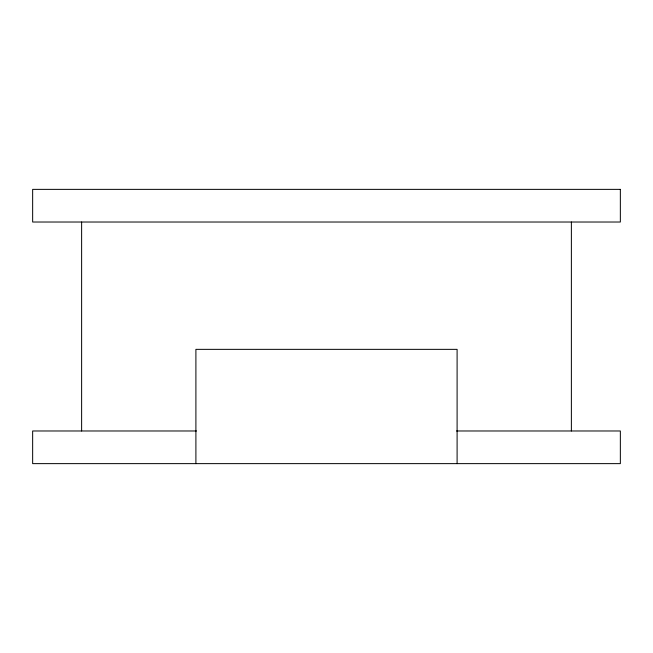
<?xml version="1.0" encoding="UTF-8"?>
<svg xmlns="http://www.w3.org/2000/svg" width="653" height="653" viewBox="0 0 653 653"><rect width="100%" height="100%" fill="white"/><g stroke="black" fill="none" stroke-linecap="round" stroke-linejoin="round"><path stroke-width="0.98" d="M196.463 430.98L32.65 430.98L32.65 463.63L620.35 463.63L620.35 430.98L456.537 430.98M571.375 222.02L571.375 430.98M457.1 463.63L457.1 349.355L195.9 349.355L195.9 463.63M81.625 222.02L81.625 430.98M620.35 189.37L32.65 189.37L32.65 222.02L620.35 222.02L620.35 189.37"/></g></svg>
